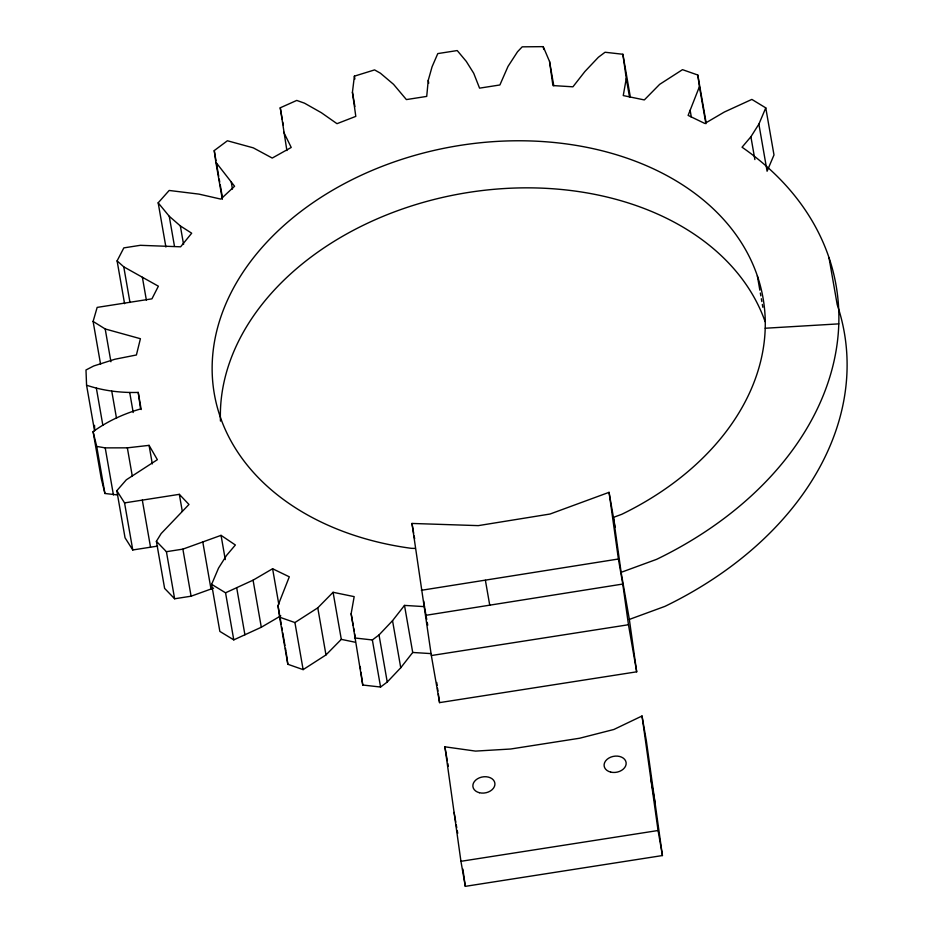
<?xml version="1.0" encoding="UTF-8"?>
<svg xmlns="http://www.w3.org/2000/svg" width="933" height="933" viewBox="0 0 933 933"><rect width="100%" height="100%" fill="white"/><g stroke="black" fill="none" stroke-linecap="round" stroke-linejoin="round"><path stroke-width="1.4" d="M553.782 85.766L549.549 61.508L543.239 46.65L522.2 46.837L517.523 51.77L508.007 66.43L499.89 84.973L479.562 88.145L473.707 73.252L466.302 61.415L457.228 50.557L437.787 53.589L432.072 66.768L428.235 80.366L426.719 96.402L406.391 99.586L393.539 84.32L380.407 73.194L374.576 69.905L354.388 76.156L352.429 92.309L355.8 116.38L337 123.681L321.349 112.706L304.508 103.178L296.752 100.426L280.25 107.796L286.886 150.563M426.731 619.477L424.492 606.637L404.502 605.4L412.713 652.47L400.747 667.76L387.242 682.035L380.571 687.038L362.75 685.02L351.146 613.739L354.167 596.63L333.081 592.292L317.768 607.85L294.921 622.556L279.62 617.191L277.987 605.564L289.3 576.816L272.599 568.745L253.076 580.174L225.553 592.805L211.639 584.326L218.544 568.08L226.521 555.45L235.373 545L221.051 535.355L182.88 549.129L166.412 551.695L156.394 541.315L161.141 533.583L188.967 504.473L179.334 494.338L124.555 502.899L116.823 490.711L126.34 479.795L157.362 459.689L149.07 445.356L127.355 447.84L105.219 447.875L96.705 446.417L93.09 431.664C107.353 421.284 123.623 413.844 140.545 408.957L138.224 392.42C120.777 392.921 103.155 390.799 86.571 385.201L85.988 369.981L93.743 365.969L114.934 359.24L136.405 354.983L140.417 338.714L105.196 328.964L93.102 321.419L97.16 307.4L151.939 298.84L158.377 286.198L123.762 266.838L117.103 260.878L123.832 247.886L140.312 245.309L180.617 246.813L191.685 233.215L180.337 225.914L169.246 216.269L158.178 202.823L169.176 190.46L198.986 194.122L220.794 199.102L234.58 186.262L215.861 162.214L214.24 150.586L227.407 140.766L253.309 147.857L272.238 158.062L291.224 147.461L283.644 132.019M549.549 61.508L552.919 85.568L572.92 86.816L584.886 71.526L598.391 57.251L605.062 52.248L622.882 54.266L626.276 78.477L623.256 95.574L644.33 99.924L659.654 84.355L682.501 69.66L697.802 75.025L706.013 122.095M697.802 75.025L699.423 86.652L688.122 115.4L704.823 123.471L724.335 112.03L751.858 99.411L765.771 107.878L773.993 154.96L767.089 171.217L758.879 124.136L765.771 107.878M615.174 527.355L609.062 492.332L550.05 514.025L478.279 525.629L411.978 523.448L431.349 655.537L439.56 702.619L636.691 671.818L629.343 619.419L621.133 572.337L656.657 559.322A352.639 256.645 -9.9 0 0 742.05 147.216L750.902 136.754L758.879 124.136M354.54 637.95L372.36 639.956L379.02 634.953L392.536 620.678L404.502 605.4M279.62 617.191L287.831 664.261L303.132 669.626L325.979 654.931L341.303 639.362L333.081 592.292M211.639 584.326L219.85 631.408L233.775 639.875L261.298 627.256L280.81 615.827M642.021 715.996L613.879 729.478L579.673 738.225L510.654 749.012L475.527 751.1L444.889 746.808L460.937 861.311L465.31 886.35L662.43 855.549L646.394 741.047L642.021 715.996L658.068 830.51L662.43 855.549M629.343 619.419L664.879 606.392A352.639 256.645 -9.9 0 0 837.204 304.659L828.982 257.578M156.394 541.315L164.616 588.396L174.623 598.776L191.09 596.199L213.61 588.082M421.343 590.297L618.404 559.007L609.062 492.332M425.716 615.337L622.766 584.046L618.404 559.007M116.823 490.711L125.045 537.793L132.766 549.969L157.654 546.085M431.349 655.537L628.469 624.737L636.691 671.818M460.937 861.311L658.068 830.51M765.212 328.241L838.79 323.868M93.09 431.664L101.3 478.746L104.916 493.487L117.581 494.945M415.08 548.441L411.29 548.324A278.512 202.694 -9.9 0 1 252.272 259.304A278.512 202.694 -9.9 0 1 688.507 188.828A278.512 202.694 -9.9 0 1 621.716 514.328L613.424 517.372L621.133 572.337M412.713 652.47L431.279 653.625M341.303 639.362L355.356 642.266M750.902 136.754L754.879 159.578M757.363 275.9L759.847 290.163M760.348 293.02L760.85 295.878M761.34 298.723L761.841 301.581M762.343 304.438L762.832 307.284M699.423 86.652L705.896 123.739M690.14 110.257L691.388 117.383M622.882 54.266L630.346 97.055M626.276 78.477L629.507 97.02M543.239 46.65L543.741 49.507M650.721 778.11L655.094 803.15M428.235 80.366L428.725 83.212M485.393 580.291L489.767 605.33M354.388 76.156L354.89 79.013M352.429 92.309L354.913 106.572M411.978 523.448L413.669 533.186M414.159 535.962L414.649 538.749M427.232 622.334L427.734 625.18M444.889 746.808L447.315 760.71M447.805 763.497L448.295 766.285M454.079 812.41L455.782 822.148M456.272 824.924L456.75 827.711M457.24 830.487L457.73 833.274M392.536 620.678L400.747 667.76M379.02 634.953L387.242 682.035M280.25 107.796L282.244 119.214M282.746 122.06L283.235 124.917M372.36 639.956L380.571 687.038M351.146 613.739L353.141 625.145M353.63 628.002L354.132 630.848M354.633 633.705L355.123 636.563M317.768 607.85L325.979 654.931M231.232 181.958L232.469 189.096M214.24 150.586L215.978 160.569M216.479 163.427L218.719 176.255M219.22 179.113L219.71 181.97M220.211 184.816L222.451 197.656M215.861 162.214L222.334 199.3M294.921 622.556L303.132 669.626M272.599 568.745L278.827 604.409M277.987 605.564L281.23 624.107M281.719 626.964L282.221 629.81M282.722 632.667L284.962 645.508M285.463 648.353L285.953 651.211M253.076 580.174L261.298 627.256M180.337 225.914L183.579 244.458M236.69 587.697L244.912 634.767M169.246 216.269L174.471 246.23M221.051 535.355L225.285 559.613M158.178 202.823L165.899 247.047M225.553 592.805L233.775 639.875M202.788 541.945L210.998 589.026M142.376 277.253L146.364 300.076M179.334 494.338L182.32 511.459M182.88 549.129L191.09 596.199M123.762 266.838L129.99 302.502M117.103 260.878L124.567 303.68M149.07 445.356L152.312 463.899M166.412 551.695L174.623 598.776M138.224 392.42L141.21 409.54M129.722 392.548L133.209 412.526M142.317 500.123L150.528 547.193M127.355 447.84L132.334 476.378M105.196 328.964L110.922 361.771M111.773 391.195L116.508 418.299M93.102 321.419L100.577 364.22M124.555 502.899L132.766 549.969M96.367 388.175L102.84 425.261M105.219 447.875L113.429 494.957M86.571 385.201L94.548 430.848M96.705 446.417L104.916 493.487M622.766 584.046L628.469 624.737M436.737 682.478L437.145 685.358M437.542 688.239L437.95 691.108M438.358 693.989L439.56 702.619M462.885 869.09L465.31 886.35M423.699 600.969L424.492 606.637M360.161 666.512L360.558 669.358M360.954 672.203L362.75 685.02M286.209 652.634L287.831 664.261M94.525 425.355L94.688 429.507M220.456 421.098A278.512 202.694 -9.9 0 1 459.141 194.029A278.512 202.694 -9.9 0 1 765.118 321.663M479.364 792.712A11.114 8.094 -9.9 0 0 494.875 783.195A11.114 8.094 -9.9 0 0 477.416 778.833A11.114 8.094 -9.9 0 0 479.364 792.712M610.614 772.081A11.114 8.094 -9.9 0 0 626.113 762.564A11.114 8.094 -9.9 0 0 608.666 758.191A11.114 8.094 -9.9 0 0 610.614 772.081"/></g></svg>
